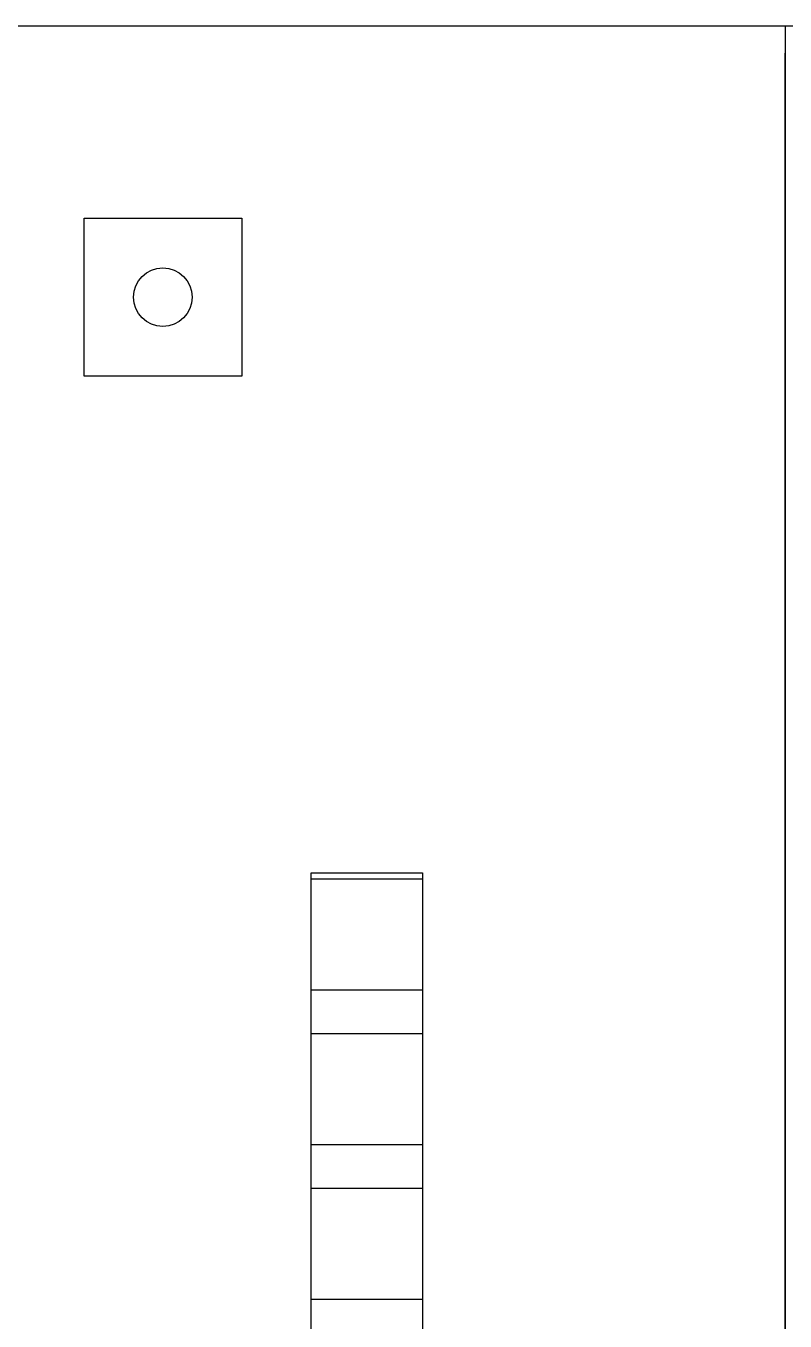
# Model space of a CAD drawing. Extents: x 430 to 1632, y -19 to 271.
# Drawn here: x 1240.94 to 1265.5, y 228.97 to 270.85 of the extents above; entities that cross this region are included whole.
import ezdxf

# ---------------------------------------------------------------- set-up
doc = ezdxf.new("R2010")
doc.units = 0
doc.header["$LTSCALE"] = 5
doc.header["$MEASUREMENT"] = 0
doc.layers.get('0').update_dxf_attribs({"linetype": 'CONTINUOUS'})

msp = doc.modelspace()

# ---------------------------------------------------------------- linework, layer by layer
at = {"color": 7, "linetype": 'Continuous'}
msp.add_line((1166.246, 270.852), (1315.946, 270.852), dxfattribs=at)
at = {"linetype": 'Continuous'}
for p, q in [((1215.996, 270.852), (1265.496, 270.852)), ((1265.496, 270.852), (1265.496, 143.852)), ((1242.821, 259.532), (1242.821, 264.632)), ((1242.821, 264.632), (1247.921, 264.632)), ((1247.921, 264.632), (1247.921, 259.532)), ((1247.921, 259.532), (1242.821, 259.532)), ((1250.171, 189.572), (1250.171, 243.472)), ((1250.171, 243.472), (1253.771, 243.472)), ((1253.771, 243.472), (1253.771, 189.572)), ((1250.171, 243.272), (1253.771, 243.272)), ((1253.771, 239.672), (1250.171, 239.672)), ((1250.171, 238.272), (1253.771, 238.272)), ((1253.771, 234.672), (1250.171, 234.672)), ((1250.171, 233.272), (1253.771, 233.272)), ((1253.771, 229.672), (1250.171, 229.672))]:
    msp.add_line(p, q, dxfattribs=at)
msp.add_line((1265.496, 143.878), (1265.496, 269.973))
msp.add_circle((1245.371, 262.082), 0.95, dxfattribs=at)

doc.saveas('drawing.dxf')
